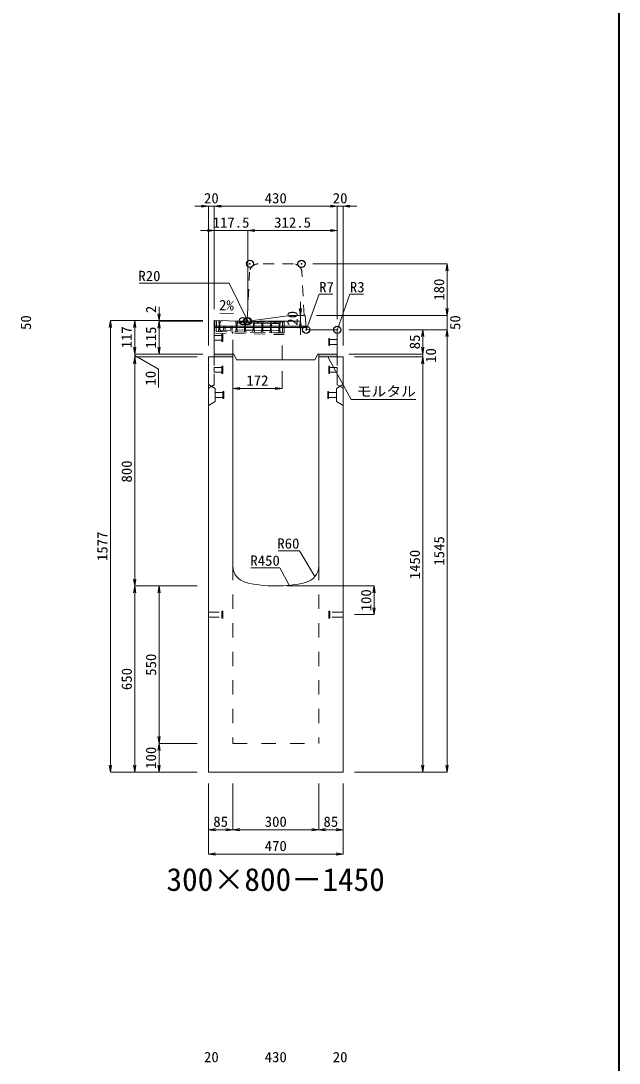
# Model space of a CAD drawing. Units: millimetres at full size. Extents: x -1809 to 57027, y -20349 to 17321.
# Drawn here: x 22509 to 24600, y -10113 to -6472 of the extents above; entities that cross this region are included whole.
import ezdxf
from ezdxf.enums import TextEntityAlignment as Align

# ---------------------------------------------------------------- set-up
doc = ezdxf.new("R2010")
doc.units = ezdxf.units.MM
doc.header["$LTSCALE"] = 50
doc.header["$PDMODE"] = 32
doc.header["$PDSIZE"] = 25
doc.linetypes.add('USER1', pattern=[2, 1, -1])
doc.linetypes.add('USER2', pattern=[1.35, 0.75, -0.6])
for name, color, linetype, lineweight in [('インサート', 3, 'USER2', 9), ('グレーチング', 7, 'USER2', 9), ('モルタル', 7, 'Continuous', 9), ('受枠', 3, 'USER2', 9), ('図枠', 7, 'Continuous', 5), ('寸法線', 7, 'Continuous', 13), ('引出線', 4, 'Continuous', 13), ('本体', 2, 'Continuous', 13), ('目地', 132, 'Continuous', 9)]:
    doc.layers.add(name, color=color, linetype=linetype, lineweight=lineweight)
doc.layers.add('作業エリア', color=11, linetype='Continuous')
doc.layers.add('文字', color=7, linetype='Continuous')
doc.styles.add('ＭＳ 明朝', font='')
doc.styles.get('ＭＳ 明朝').set_extended_font_data('MS Mincho')

# ---------------------------------------------------------------- blocks, each defined once
blk = doc.blocks.new('open_arrow')
at = {"color": 0, "linetype": 'Continuous', "lineweight": -2}
blk.add_lwpolyline([(7.5, 1.25), (0, 0), (7.5, -1.25)], dxfattribs=at)

msp = doc.modelspace()

# ---------------------------------------------------------------- hatches: boundary and pattern name
at = {"layer": 'モルタル'}
for points in [[(23250, -7646.05), (23250, -7636.05), (23185, -7636.05), (23185, -7646.05)], [(23615, -7646.05), (23615, -7636.05), (23550, -7636.05), (23550, -7646.05)]]:
    msp.add_hatch(color=256, dxfattribs=at).paths.add_polyline_path(points)

# ---------------------------------------------------------------- linework, layer by layer
at = {"layer": 'インサート'}
for p, q in [((23185, -7570.55), (23212, -7570.55)), ((23185, -7570.55), (23185, -7587.55)), ((23215, -7566.55), (23212, -7566.55)), ((23212, -7566.55), (23212, -7591.55)), ((23215, -7591.55), (23215, -7566.55)), ((23185, -7587.55), (23212, -7587.55)), ((23212, -7591.55), (23215, -7591.55)), ((23585, -7581.55), (23588, -7581.55)), ((23585, -7606.55), (23585, -7581.55)), ((23588, -7606.55), (23585, -7606.55)), ((23588, -7581.55), (23588, -7606.55)), ((23615, -7585.55), (23588, -7585.55)), ((23615, -7602.55), (23588, -7602.55)), ((23615, -7585.55), (23615, -7602.55)), ((23215, -7678.55), (23212, -7678.55)), ((23212, -7678.55), (23212, -7703.55)), ((23215, -7703.55), (23215, -7678.55)), ((23585, -7678.55), (23588, -7678.55)), ((23585, -7703.55), (23585, -7678.55)), ((23588, -7678.55), (23588, -7703.55)), ((23185, -7682.55), (23212, -7682.55)), ((23185, -7682.55), (23185, -7699.55)), ((23185, -7699.55), (23212, -7699.55)), ((23212, -7703.55), (23215, -7703.55)), ((23588, -7703.55), (23585, -7703.55)), ((23615, -7682.55), (23588, -7682.55)), ((23615, -7699.55), (23588, -7699.55)), ((23615, -7682.55), (23615, -7699.55)), ((23188.2, -7770.55), (23215.2, -7770.55)), ((23188.2, -7770.55), (23188.2, -7787.55)), ((23188.2, -7787.55), (23215.2, -7787.55)), ((23218.2, -7766.55), (23215.2, -7766.55)), ((23215.2, -7766.55), (23215.2, -7791.55)), ((23218.2, -7791.55), (23218.2, -7766.55)), ((23581.8, -7766.55), (23584.8, -7766.55)), ((23581.8, -7791.55), (23581.8, -7766.55)), ((23584.8, -7766.55), (23584.8, -7791.55)), ((23611.8, -7770.55), (23584.8, -7770.55)), ((23611.8, -7787.55), (23584.8, -7787.55)), ((23611.8, -7770.55), (23611.8, -7787.55)), ((23215.2, -7791.55), (23218.2, -7791.55)), ((23584.8, -7791.55), (23581.8, -7791.55)), ((23165, -8537.55), (23211, -8537.55)), ((23165, -8554.55), (23165, -8537.55)), ((23165, -8554.55), (23211, -8554.55)), ((23211, -8558.55), (23211, -8533.55)), ((23211, -8533.55), (23215, -8533.55)), ((23215, -8558.55), (23215, -8533.55)), ((23585, -8533.55), (23589, -8533.55)), ((23585, -8533.55), (23585, -8558.55)), ((23589, -8533.55), (23589, -8558.55)), ((23635, -8537.55), (23589, -8537.55)), ((23635, -8554.55), (23589, -8554.55)), ((23635, -8537.55), (23635, -8554.55)), ((23215, -8558.55), (23211, -8558.55)), ((23589, -8558.55), (23585, -8558.55))]:
    msp.add_line(p, q, dxfattribs=at)
at = {"layer": 'グレーチング'}
for p, q in [((23201, -7519.37), (23200.88, -7525.37)), ((23200.88, -7525.37), (23201.86, -7526.39)), ((23415.95, -7523.67), (23201, -7519.37)), ((23201.86, -7526.39), (23201.38, -7550.39)), ((23204.86, -7526.45), (23204.38, -7550.45)), ((23205.88, -7525.47), (23204.86, -7526.45)), ((23206, -7519.47), (23205.88, -7525.47)), ((23260.98, -7520.57), (23260.86, -7526.57)), ((23260.86, -7526.57), (23261.84, -7527.59)), ((23261.84, -7527.59), (23261.36, -7551.59)), ((23264.84, -7527.65), (23264.36, -7551.65)), ((23265.86, -7526.67), (23264.84, -7527.65)), ((23265.98, -7520.67), (23265.86, -7526.67)), ((23265.86, -7526.67), (23290.98, -7521.17)), ((23265.86, -7526.67), (23290.86, -7527.17)), ((23290.98, -7521.17), (23290.86, -7527.17)), ((23290.86, -7527.17), (23291.84, -7528.19)), ((23291.84, -7528.19), (23291.36, -7552.19)), ((23294.84, -7528.25), (23294.36, -7552.25)), ((23295.86, -7527.27), (23294.84, -7528.25)), ((23295.98, -7521.27), (23295.86, -7527.27)), ((23295.86, -7527.27), (23320.97, -7521.77)), ((23295.86, -7527.27), (23320.85, -7527.77)), ((23320.97, -7521.77), (23320.85, -7527.77)), ((23320.85, -7527.77), (23321.83, -7528.79)), ((23321.83, -7528.79), (23321.35, -7552.79)), ((23324.83, -7528.85), (23324.35, -7552.85)), ((23325.85, -7527.87), (23324.83, -7528.85)), ((23325.97, -7521.87), (23325.85, -7527.87)), ((23325.85, -7527.87), (23350.97, -7522.37)), ((23325.85, -7527.87), (23350.85, -7528.37)), ((23350.97, -7522.37), (23350.85, -7528.37)), ((23350.85, -7528.37), (23351.83, -7529.39)), ((23351.83, -7529.39), (23351.35, -7553.39)), ((23354.83, -7529.45), (23354.35, -7553.45)), ((23355.85, -7528.47), (23354.83, -7529.45)), ((23355.97, -7522.47), (23355.85, -7528.47)), ((23355.85, -7528.47), (23380.96, -7522.97)), ((23355.85, -7528.47), (23380.84, -7528.97)), ((23380.96, -7522.97), (23380.84, -7528.97)), ((23380.84, -7528.97), (23381.82, -7529.99)), ((23381.82, -7529.99), (23381.34, -7553.99)), ((23384.82, -7530.05), (23384.34, -7554.05)), ((23385.84, -7529.07), (23384.82, -7530.05)), ((23385.96, -7523.07), (23385.84, -7529.07)), ((23385.84, -7529.07), (23410.95, -7523.57)), ((23385.84, -7529.07), (23410.83, -7529.57)), ((23410.95, -7523.57), (23410.83, -7529.57)), ((23410.83, -7529.57), (23411.81, -7530.59)), ((23411.81, -7530.59), (23411.33, -7554.59)), ((23414.81, -7530.65), (23414.33, -7554.65)), ((23415.83, -7529.67), (23414.81, -7530.65)), ((23415.95, -7523.67), (23415.83, -7529.67)), ((23200.24, -7557.37), (23200.36, -7551.37)), ((23415.19, -7561.67), (23200.24, -7557.37)), ((23200.36, -7551.37), (23201.38, -7550.39)), ((23205.36, -7551.47), (23204.38, -7550.45)), ((23205.24, -7557.47), (23205.36, -7551.47)), ((23205.33, -7552.97), (23260.31, -7554.07)), ((23218.12, -7538.22), (23217.82, -7553.22)), ((23218.12, -7538.22), (23248.12, -7538.82)), ((23223.12, -7538.32), (23222.82, -7553.32)), ((23243.12, -7538.72), (23242.82, -7553.72)), ((23248.12, -7538.82), (23247.82, -7553.82)), ((23260.22, -7558.57), (23260.34, -7552.57)), ((23260.34, -7552.57), (23261.36, -7551.59)), ((23264.36, -7551.65), (23291.36, -7552.19)), ((23265.34, -7552.67), (23264.36, -7551.65)), ((23265.22, -7558.67), (23265.34, -7552.67)), ((23290.22, -7559.17), (23290.34, -7553.17)), ((23290.34, -7553.17), (23291.36, -7552.19)), ((23295.34, -7553.27), (23294.36, -7552.25)), ((23294.36, -7552.25), (23321.35, -7552.79)), ((23295.22, -7559.27), (23295.34, -7553.27)), ((23320.21, -7559.77), (23320.33, -7553.77)), ((23320.33, -7553.77), (23321.35, -7552.79)), ((23325.33, -7553.87), (23324.35, -7552.85)), ((23324.35, -7552.85), (23351.35, -7553.39)), ((23325.21, -7559.87), (23325.33, -7553.87)), ((23350.21, -7560.37), (23350.33, -7554.37)), ((23350.33, -7554.37), (23351.35, -7553.39)), ((23355.33, -7554.47), (23354.35, -7553.45)), ((23354.35, -7553.45), (23381.34, -7553.99)), ((23355.21, -7560.47), (23355.33, -7554.47)), ((23380.2, -7560.97), (23380.32, -7554.97)), ((23380.32, -7554.97), (23381.34, -7553.99)), ((23385.32, -7555.07), (23384.34, -7554.05)), ((23384.34, -7554.05), (23411.33, -7554.59)), ((23385.2, -7561.07), (23385.32, -7555.07)), ((23410.19, -7561.57), (23410.31, -7555.57)), ((23410.31, -7555.57), (23411.33, -7554.59)), ((23415.31, -7555.67), (23414.33, -7554.65)), ((23415.19, -7561.67), (23415.31, -7555.67))]:
    msp.add_line(p, q, dxfattribs=at)
at = {"layer": 'モルタル'}
for points in [[(23185, -7636.05), (23250, -7636.05), (23250, -7646.05), (23185, -7646.05)], [(23550, -7636.05), (23615, -7636.05), (23615, -7646.05), (23550, -7646.05)]]:
    msp.add_lwpolyline(points, close=True, dxfattribs=at)
at = {"layer": '作業エリア'}
for p in [(23310, -7321.05), (23490, -7321.05), (23285, -7521.05), (23300, -7521.05), (23302.5, -7521.05), (23506.25, -7551.05), (23615, -7551.05)]:
    msp.add_point(p, dxfattribs=at)
at = {"layer": '受枠'}
for p, q in [((23187, -7519.09), (23186.12, -7563.08)), ((23429.95, -7523.95), (23187, -7519.09)), ((23193, -7519.21), (23192.24, -7557.21)), ((23423.95, -7523.83), (23423.19, -7561.83)), ((23429.95, -7523.95), (23429.07, -7567.94)), ((23429.07, -7567.94), (23186.12, -7563.08)), ((23192.24, -7557.21), (23429.19, -7561.95)), ((23249.23, -7558.35), (23249.11, -7564.34))]:
    msp.add_line(p, q, dxfattribs=at)
at = {"layer": '図枠', "lineweight": 40}
msp.add_line((24600, -18146.05), (24600, -1526.05), dxfattribs=at)
at = {"layer": '寸法線'}
for p, q in [((23233, -7119.38), (23117, -7119.38)), ((23165, -7606.03), (23165, -7119.38)), ((23185, -7119.38), (23615, -7119.38)), ((23185, -7479.03), (23185, -7119.38)), ((23185, -7479.03), (23185, -7119.38)), ((23567, -7119.38), (23683, -7119.38)), ((23615, -7511.03), (23615, -7119.38)), ((23615, -7511.03), (23615, -7119.38)), ((23635, -7606.03), (23635, -7119.38)), ((23350.5, -7204.38), (23137, -7204.38)), ((23185, -7479.03), (23185, -7204.38)), ((23615, -7204.38), (23302.5, -7204.38)), ((23302.5, -7481.03), (23302.5, -7204.38)), ((23302.5, -7481.03), (23302.5, -7204.38)), ((23615, -7514.03), (23615, -7204.38)), ((23530.02, -7321.05), (23998.78, -7321.05)), ((23998.78, -7501.05), (23998.78, -7321.05)), ((23486.36, -7569.05), (23486.36, -7453.05)), ((23998.78, -7453.05), (23998.78, -7599.05)), ((22992.06, -7471.05), (22992.06, -7569.05)), ((22822.06, -9096.05), (22822.06, -7519.05)), ((23144.98, -7519.05), (22822.06, -7519.05)), ((22907.06, -7519.05), (22907.06, -7636.05)), ((23144.98, -7519.05), (22907.06, -7519.05)), ((23144.98, -7519.05), (22992.06, -7519.05)), ((23144.98, -7521.05), (22992.06, -7521.05)), ((22992.06, -7521.05), (22992.06, -7636.05)), ((23144.98, -7521.05), (22992.06, -7521.05)), ((23342.52, -7521.05), (23486.36, -7521.05)), ((23486.36, -7501.05), (23490.52, -7501.05)), ((23542.52, -7501.05), (23998.78, -7501.05)), ((23542.52, -7501.05), (23998.78, -7501.05)), ((23655.02, -7551.05), (23998.78, -7551.05)), ((23655.02, -7551.05), (23913.78, -7551.05)), ((23655.02, -7551.05), (23998.78, -7551.05)), ((23913.78, -7551.05), (23913.78, -7636.05)), ((23998.78, -7551.05), (23998.78, -9096.05)), ((22907.06, -7588.05), (22907.06, -7694.05)), ((23913.78, -7588.05), (23913.78, -7694.05)), ((23144.98, -7636.05), (22907.06, -7636.05)), ((23144.98, -7636.05), (22907.06, -7636.05)), ((22907.06, -7641.05), (22990.47, -7688.34)), ((23144.98, -7636.05), (22992.06, -7636.05)), ((23655.02, -7636.05), (23913.78, -7636.05)), ((23655.02, -7636.05), (23913.78, -7636.05)), ((23124.98, -7646.05), (22907.06, -7646.05)), ((22907.06, -7646.05), (22907.06, -8446.05)), ((23124.98, -7646.05), (22907.06, -7646.05)), ((23675.02, -7646.05), (23913.78, -7646.05)), ((23675.02, -7646.05), (23913.78, -7646.05)), ((23913.78, -7646.05), (23913.78, -9096.05)), ((22990.47, -7688.34), (22990.47, -7752.41)), ((23422, -7696.07), (23422, -7756.28)), ((23250, -7756.28), (23422, -7756.28)), ((23124.98, -8446.05), (22907.06, -8446.05)), ((22907.06, -9096.05), (22907.06, -8446.05)), ((23124.98, -8446.05), (22907.06, -8446.05)), ((22992.06, -8446.05), (22992.06, -8996.05)), ((23124.98, -8446.05), (22992.06, -8446.05)), ((23440.02, -8446.05), (23743.78, -8446.05)), ((23743.78, -8446.05), (23743.78, -8546.05)), ((23675.02, -8546.05), (23743.78, -8546.05)), ((23124.98, -8996.05), (22992.06, -8996.05)), ((22992.06, -8996.05), (22992.06, -9096.05)), ((23124.98, -8996.05), (22992.06, -8996.05)), ((23124.98, -9096.05), (22822.06, -9096.05)), ((23124.98, -9096.05), (22907.06, -9096.05)), ((23124.98, -9096.05), (22992.06, -9096.05)), ((23675.02, -9096.05), (23913.78, -9096.05)), ((23675.02, -9096.05), (23998.78, -9096.05)), ((23165, -9136.07), (23165, -9297.21)), ((23165, -9136.07), (23165, -9382.21)), ((23250, -9136.07), (23250, -9297.21)), ((23250, -9136.07), (23250, -9297.21)), ((23550, -9136.07), (23550, -9297.21)), ((23550, -9136.07), (23550, -9297.21)), ((23635, -9136.07), (23635, -9297.21)), ((23635, -9136.07), (23635, -9382.21)), ((23165, -9297.21), (23250, -9297.21)), ((23250, -9297.21), (23550, -9297.21)), ((23550, -9297.21), (23635, -9297.21)), ((23165, -9382.21), (23635, -9382.21))]:
    msp.add_line(p, q, dxfattribs=at)
at = {"layer": '引出線'}
for points in [[(23302.5, -7521.01), (23237.16, -7388.31), (23057.16, -7388.31), (22922.49, -7388.31)], [(23507.98, -7549.19), (23551.78, -7427.12), (23599.71, -7427.12)], [(23614.12, -7551.93), (23658.9, -7427.12), (23706.63, -7427.12)], [(23252.93, -7494.47), (23204.19, -7493.5), (23252.93, -7494.47)], [(23582.5, -7646.05), (23663.13, -7795.08), (23889.05, -7795.08)], [(23537.07, -8412.74), (23482.66, -8322.84), (23407.98, -8322.84)], [(23446.44, -8443.65), (23414.22, -8382.51), (23313.21, -8382.51)]]:
    msp.add_lwpolyline(points, dxfattribs=at)
at = {"layer": '本体', "linetype": 'USER2'}
for p, q in [((23300.33, -7514.4), (23308.57, -7349.56)), ((23461.46, -7321.05), (23338.54, -7321.05)), ((23499, -7501.05), (23491.43, -7349.56))]:
    msp.add_line(p, q, dxfattribs=at)
at = {"layer": '本体'}
for p, q in [((23185, -7636.05), (23185, -7519.05)), ((23185, -7519.05), (23285, -7521.05)), ((23285, -7521.05), (23301.15, -7521.05)), ((23450.5, -7501.05), (23303.83, -7520.87)), ((23502.5, -7501.05), (23450.5, -7501.05)), ((23505.76, -7544.58), (23502.5, -7501.05)), ((23612, -7551.05), (23512.74, -7551.05)), ((23615, -7636.05), (23615, -7554.05)), ((23253, -7636.05), (23185, -7636.05)), ((23253, -7636.05), (23263, -7656.05)), ((23547, -7636.05), (23537, -7656.05)), ((23615, -7636.05), (23547, -7636.05)), ((23165, -7646.05), (23165, -9096.05)), ((23165, -7646.05), (23250, -7646.05)), ((23250, -7646.05), (23250, -8375.53)), ((23537, -7656.05), (23263, -7656.05)), ((23550, -7646.05), (23550, -8375.53)), ((23550, -7646.05), (23635, -7646.05)), ((23635, -7646.05), (23635, -9096.05)), ((23165, -9096.05), (23635, -9096.05))]:
    msp.add_line(p, q, dxfattribs=at)
at = {"layer": '本体', "linetype": 'USER1'}
for p, q in [((23250, -7636.05), (23250, -7558.36)), ((23422, -7656.05), (23422, -7561.8))]:
    msp.add_line(p, q, dxfattribs=at)
at = {"layer": '本体', "linetype": 'USER2', "lineweight": 9}
for p, q in [((23185, -7743.05), (23185, -7646.05)), ((23615, -7743.05), (23615, -7646.05)), ((23165, -7755.55), (23185, -7743.05)), ((23635, -7755.55), (23615, -7743.05))]:
    msp.add_line(p, q, dxfattribs=at)
at = {"layer": '本体', "lineweight": 9}
for p, q in [((23165, -7742.05), (23188.2, -7756.55)), ((23634.58, -7742.31), (23611.8, -7756.55)), ((23188.2, -7756.55), (23188.2, -7801.55)), ((23611.8, -7756.55), (23611.8, -7801.55)), ((23188.2, -7801.55), (23165, -7816.05)), ((23611.8, -7801.55), (23635, -7816.05))]:
    msp.add_line(p, q, dxfattribs=at)
at = {"layer": '本体', "linetype": 'USER1', "lineweight": 15}
for p, q in [((23250, -8375.53), (23250, -8996.05)), ((23550, -8375.53), (23550, -8996.05)), ((23250, -8996.05), (23550, -8996.05))]:
    msp.add_line(p, q, dxfattribs=at)
at = {"layer": '本体', "linetype": 'USER2'}
for centre, radius, start, end in [((23338.54, -7351.05), 30, 90, 177.13759), ((23461.46, -7351.05), 30, 2.86241, 90), ((23293.34, -7514.05), 7, 270, 357.13759)]:
    msp.add_arc(centre, radius, start, end, dxfattribs=at)
at = {"layer": '本体'}
for centre, radius, start, end in [((23301.15, -7501.05), 20, 270, 277.69605), ((23512.74, -7544.05), 7, 184.28915, 270), ((23612, -7554.05), 3, 0, 90), ((23310, -8375.53), 60, 180, 256.65764), ((23490, -8375.53), 60, 283.34236, 0), ((23400, -7996.05), 450, 256.65764, 283.34236)]:
    msp.add_arc(centre, radius, start, end, dxfattribs=at)
at = {"layer": '目地'}
for p, q in [((23185, -7539.05), (23505.35, -7539.05)), ((23185, -7543.05), (23505.65, -7543.05))]:
    msp.add_line(p, q, dxfattribs=at)

# ---------------------------------------------------------------- block references
at = {"layer": '寸法線', "xscale": 3.2, "yscale": 3.2}
for p, rotation in [((23165, -7119.38), 180), ((23615, -7119.38), 180), ((23615, -7119.38), 180), ((23185, -7204.38), 180), ((23615, -7204.38), 180), ((23998.78, -7321.05), 270), ((22992.06, -7519.05), 90), ((23486.36, -7501.05), 90), ((23998.78, -7501.05), 90), ((23998.78, -7501.05), 90), ((22822.06, -7519.05), 270), ((22907.06, -7519.05), 270), ((22992.06, -7521.05), 270), ((22992.06, -7521.05), 270), ((23486.36, -7521.05), 270), ((23913.78, -7551.05), 270), ((23998.78, -7551.05), 270), ((23998.78, -7551.05), 270), ((22907.06, -7636.05), 90), ((22907.06, -7636.05), 90), ((22992.06, -7636.05), 90), ((23913.78, -7636.05), 90), ((23913.78, -7636.05), 90), ((22907.06, -7646.05), 270), ((22907.06, -7646.05), 270), ((23913.78, -7646.05), 270), ((23913.78, -7646.05), 270), ((23422, -7756.28), 180), ((22907.06, -8446.05), 90), ((22907.06, -8446.05), 270), ((22992.06, -8446.05), 270), ((23743.78, -8446.05), 270), ((23743.78, -8546.05), 90), ((22992.06, -8996.05), 90), ((22992.06, -8996.05), 270), ((22822.06, -9096.05), 90), ((22907.06, -9096.05), 90), ((22992.06, -9096.05), 90), ((23913.78, -9096.05), 90), ((23998.78, -9096.05), 90), ((23250, -9297.21), 180), ((23550, -9297.21), 180), ((23635, -9297.21), 180), ((23635, -9382.21), 180)]:
    msp.add_blockref('open_arrow', p, dxfattribs=dict(at, rotation=rotation))
for p in [(23185, -7119.38), (23185, -7119.38), (23635, -7119.38), (23302.5, -7204.38), (23302.5, -7204.38), (23250, -7756.28), (23165, -9297.21), (23250, -9297.21), (23550, -9297.21), (23165, -9382.21)]:
    msp.add_blockref('open_arrow', p, dxfattribs=at)
at = {"layer": '引出線', "xscale": 0.0533, "yscale": 0.0533}
for p, rotation in [((23252.93, -7494.47), 178.9), ((23302.5, -7521.01), 116.2), ((23507.98, -7549.19), 70.3), ((23614.12, -7551.93), 70.3), ((23582.5, -7646.05), 298.4), ((23446.44, -8443.65), 117.8), ((23537.07, -8412.74), 121.2)]:
    msp.add_blockref('open_arrow', p, dxfattribs=dict(at, rotation=rotation))

# ---------------------------------------------------------------- texts
at = {"layer": '寸法線', "style": 'ＭＳ 明朝', "width": 1.05}
for s, p in [('20', (23175, -7091.36)), ('430', (23400, -7091.36)), ('20', (23625, -7091.36)), ('117.5', (23243.75, -7176.36)), ('312.5', (23458.75, -7176.36)), ('172', (23336, -7728.26)), ('85', (23207.5, -9269.19)), ('300', (23400, -9269.19)), ('85', (23592.5, -9269.19)), ('470', (23400, -9354.19)), ('20', (23175, -10091.36)), ('430', (23400, -10091.36)), ('20', (23625, -10091.36))]:
    msp.add_text(s, height=36.03, dxfattribs=at).set_placement(p, align=Align.MIDDLE_CENTER)
for s, p in [('180', (23970.76, -7411.05)), ('2', (22964.06, -7480.2)), ('20', (23458.34, -7511.05)), ('50', (22526.8, -7526.05)), ('50', (24026.8, -7526.05)), ('117', (22879.04, -7577.55)), ('115', (22964.04, -7578.55)), ('85', (23885.76, -7593.55)), ('10', (23941.8, -7641.05)), ('10', (22962.45, -7720.38)), ('800', (22879.04, -8046.05)), ('1577', (22794.04, -8307.55)), ('1545', (23970.76, -8323.55)), ('1450', (23885.76, -8371.05)), ('100', (23715.76, -8496.05)), ('550', (22964.04, -8721.05)), ('650', (22879.04, -8771.05)), ('100', (22964.04, -9046.05))]:
    msp.add_text(s, height=36.03, rotation=90, dxfattribs=at).set_placement(p, align=Align.MIDDLE_CENTER)
at = {"layer": '引出線', "style": 'ＭＳ 明朝', "width": 1.05}
for s, p in [('R20', (22997.16, -7345.11)), ('R60', (23482.66, -8279.64)), ('R450', (23414.22, -8339.31))]:
    msp.add_text(s, height=36.03, dxfattribs=at).set_placement(p, align=Align.TOP_RIGHT)
for s, p in [('R7', (23551.78, -7383.92)), ('R3', (23658.9, -7383.92)), ('モルタル', (23683.13, -7747.97))]:
    msp.add_text(s, height=36.03, dxfattribs=at).set_placement(p, align=Align.TOP_LEFT)
msp.add_text('2%', height=36.03, rotation=358.854, dxfattribs=at).set_placement((23253.87, -7447.58), align=Align.TOP_RIGHT)
at = {"layer": '文字', "style": 'ＭＳ 明朝'}
msp.add_text('300×800－1450', height=80.06, dxfattribs=at).set_placement((23399.52, -9471.03), align=Align.MIDDLE_CENTER)

doc.saveas('drawing.dxf')
